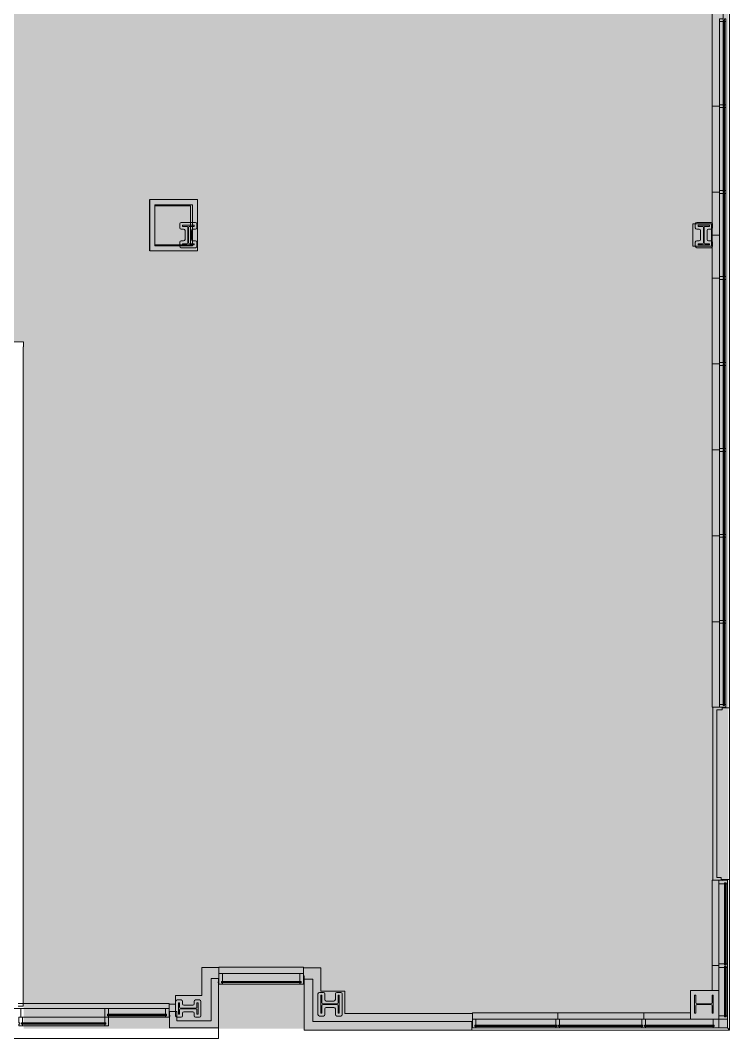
# Model space of a CAD drawing. Header units: inches. Extents: x 1724 to 6154, y -664 to 702.
# Drawn here: x 4029 to 4524, y -664 to 47 of the extents above; entities that cross this region are included whole.
import ezdxf

# ---------------------------------------------------------------- set-up
doc = ezdxf.new("R2010")
doc.units = ezdxf.units.IN
doc.header["$MEASUREMENT"] = 0
doc.layers.get('Defpoints').update_dxf_attribs({"color": 250, "lineweight": 9})
for name, color, linetype, lineweight in [('A-DETL-GENF', 92, 'Continuous', 9), ('A-WALL', 250, 'Continuous', 9), ('B-BASE', 250, 'Continuous', 9), ('I-WALL', 2, 'Continuous', 9), ('NABCA_dwg', 8, 'Continuous', 9), ('NB-ROD-SEAL', 250, 'Continuous', 9), ('NB-WIND-EXT', 250, 'Continuous', 9), ('NB-WIND-MULL', 250, 'Continuous', 9), ('NB-WIND-SILL', 250, 'Continuous', 9)]:
    doc.layers.add(name, color=color, linetype=linetype, lineweight=lineweight)

# ---------------------------------------------------------------- blocks, each defined once
blk = doc.blocks.new('NABCA_dwg_MA-2900-8th-120718_dwg-2391440-New Construction - Test Fit Plan-2421454-Reflected Ceiling Plan')
at = {"layer": 'B-BASE'}
h = blk.add_hatch(color=256, dxfattribs=at)
h.paths.add_polyline_path([(-5979.54, -3354.1), (-5949.71, -3354.1), (-5949.71, -3318.4), (-5983.17, -3318.4), (-5983.17, -3354.1), (-5979.67, -3354.1)], flags=0)
h.paths.add_polyline_path([(-5954.71, -3349.93), (-5979.54, -3349.93), (-5979.54, -3322.6), (-5954.71, -3322.6), (-5954.71, -3349.1)], flags=0)
for points in [[(-5590.85, -3350.85), (-5590.85, -3335.35), (-5603.84, -3335.35), (-5603.84, -3350.85)], [(-5968.9, -3896.6), (-5935.21, -3896.6), (-5935.21, -3866.1), (-5934.84, -3866.1), (-5934.84, -3854.5), (-5946.84, -3854.5), (-5946.84, -3873.92), (-5965.04, -3873.92), (-5965.04, -3879.98), (-5969.59, -3879.98), (-5969.59, -3889.1), (-5969.21, -3889.1), (-5969.21, -3896.6)], [(-5758.21, -3898.1), (-5758.21, -3896.6), (-5757.84, -3896.6), (-5757.84, -3886.48), (-5846.88, -3886.48), (-5846.88, -3870.92), (-5863.59, -3870.92), (-5863.59, -3854.6), (-5875.71, -3854.6), (-5875.71, -3866.1), (-5875.21, -3866.1), (-5875.21, -3898.1), (-5765.22, -3898.1)], [(-5585.71, -3890.6), (-5585.71, -3870.6), (-5605.59, -3870.6), (-5605.59, -3890.6), (-5585.91, -3890.6)]]:
    blk.add_hatch(color=256, dxfattribs=at).paths.add_polyline_path(points, flags=0)
at = {"layer": 'A-WALL', "color": 10, "lineweight": 30}
blk.add_line((-5983.17, -3354.1), (-5983.17, -3318.4), dxfattribs=at)
at = {"layer": 'B-BASE'}
for p, q in [((-5585.34, -3194.1), (-5585.34, -3252.1)), ((-5582.64, -3193.35), (-5582.64, -3252.85)), ((-5582.04, -3193.73), (-5582.64, -3193.73)), ((-5582.04, -3193.35), (-5582.04, -3252.85)), ((-5580.84, -3194.1), (-5580.84, -3252.1)), ((-5585.38, -3253.1), (-5590.34, -3253.1)), ((-5585.34, -3254.1), (-5585.34, -3312.1)), ((-5582.04, -3252.48), (-5582.64, -3252.48)), ((-5582.64, -3253.35), (-5582.64, -3312.85)), ((-5582.04, -3253.73), (-5582.64, -3253.73)), ((-5582.04, -3253.35), (-5582.04, -3312.85)), ((-5580.84, -3254.1), (-5580.84, -3312.1)), ((-5582.04, -3312.48), (-5582.64, -3312.48)), ((-5585.34, -3314.1), (-5585.34, -3372.1)), ((-5582.64, -3313.35), (-5582.64, -3372.85)), ((-5582.04, -3313.73), (-5582.64, -3313.73)), ((-5582.04, -3313.35), (-5582.04, -3372.85)), ((-5580.84, -3314.1), (-5580.84, -3372.1)), ((-5962.21, -3338.02), (-5962.21, -3335.27)), ((-5961.21, -3334.27), (-5953.21, -3334.27)), ((-5959.46, -3339.02), (-5961.21, -3339.02)), ((-5958.46, -3346.18), (-5958.46, -3340.02)), ((-5956.46, -3348.43), (-5956.46, -3337.77)), ((-5955.96, -3337.77), (-5955.96, -3348.43)), ((-5953.21, -3337.02), (-5955.21, -3337.02)), ((-5953.96, -3340.02), (-5953.96, -3346.18)), ((-5953.21, -3334.27), (-5951.22, -3334.27)), ((-5951.21, -3339.02), (-5952.96, -3339.02)), ((-5950.21, -3335.27), (-5950.21, -3338.02)), ((-5602.21, -3338.02), (-5602.21, -3335.27)), ((-5601.21, -3334.27), (-5591.21, -3334.27)), ((-5599.46, -3339.02), (-5601.21, -3339.02)), ((-5598.46, -3346.18), (-5598.46, -3340.02)), ((-5593.96, -3340.02), (-5593.96, -3346.18)), ((-5591.21, -3339.02), (-5592.96, -3339.02)), ((-5590.21, -3335.27), (-5590.21, -3338.02)), ((-5962.21, -3350.6), (-5962.21, -3348.18)), ((-5961.21, -3347.18), (-5959.46, -3347.18)), ((-5952.96, -3347.18), (-5951.21, -3347.18)), ((-5950.21, -3348.18), (-5950.21, -3350.93)), ((-5602.21, -3350.93), (-5602.21, -3348.18)), ((-5601.21, -3347.18), (-5599.46, -3347.18)), ((-5592.96, -3347.18), (-5591.21, -3347.18)), ((-5590.21, -3348.18), (-5590.21, -3350.93)), ((-5962.21, -3350.93), (-5962.21, -3350.6)), ((-5951.21, -3351.93), (-5961.21, -3351.93)), ((-5955.21, -3349.18), (-5953.21, -3349.18)), ((-5591.21, -3351.93), (-5601.21, -3351.93)), ((-5585.34, -3373.1), (-5590.34, -3373.1)), ((-5585.34, -3374.1), (-5585.34, -3432.1)), ((-5582.04, -3372.48), (-5582.64, -3372.48)), ((-5582.64, -3373.35), (-5582.64, -3432.85)), ((-5582.04, -3373.73), (-5582.64, -3373.73)), ((-5582.04, -3373.35), (-5582.04, -3432.85)), ((-5580.84, -3374.1), (-5580.84, -3432.1)), ((-5585.34, -3433.1), (-5590.34, -3433.1)), ((-5582.04, -3432.48), (-5582.64, -3432.48)), ((-5582.64, -3433.35), (-5582.64, -3492.85)), ((-5582.04, -3433.35), (-5582.04, -3492.85)), ((-5585.34, -3434.1), (-5585.34, -3492.1)), ((-5582.04, -3433.73), (-5582.64, -3433.73)), ((-5580.84, -3434.1), (-5580.84, -3492.1)), ((-5585.34, -3493.1), (-5590.34, -3493.1)), ((-5585.34, -3494.1), (-5585.34, -3552.1)), ((-5582.04, -3492.48), (-5582.64, -3492.48)), ((-5582.64, -3493.35), (-5582.64, -3552.85)), ((-5582.04, -3493.73), (-5582.64, -3493.73)), ((-5582.04, -3493.35), (-5582.04, -3552.85)), ((-5580.84, -3494.1), (-5580.84, -3552.1)), ((-5585.34, -3553.1), (-5590.34, -3553.1)), ((-5585.34, -3554.1), (-5585.34, -3612.1)), ((-5582.04, -3552.48), (-5582.64, -3552.48)), ((-5582.64, -3553.35), (-5582.64, -3612.85)), ((-5582.04, -3553.73), (-5582.64, -3553.73)), ((-5582.04, -3553.35), (-5582.04, -3612.85)), ((-5580.84, -3554.1), (-5580.84, -3612.1)), ((-5585.34, -3613.1), (-5590.34, -3613.1)), ((-5585.34, -3670.73), (-5585.34, -3614.1)), ((-5582.04, -3612.48), (-5582.64, -3612.48)), ((-5582.64, -3671.48), (-5582.64, -3613.35)), ((-5582.04, -3613.73), (-5582.64, -3613.73)), ((-5582.04, -3671.48), (-5582.04, -3613.35)), ((-5581.84, -3670.73), (-5581.84, -3613.35)), ((-5580.84, -3670.73), (-5580.84, -3614.1)), ((-5582.04, -3671.1), (-5582.64, -3671.1)), ((-5585.71, -3795.98), (-5585.71, -3851.85)), ((-5581.51, -3795.6), (-5580.91, -3795.6)), ((-5581.51, -3852.23), (-5580.91, -3852.23)), ((-5585.71, -3853.1), (-5590.34, -3853.1)), ((-5581.51, -3853.98), (-5580.91, -3853.98)), ((-5580.71, -3856.6), (-5580.71, -3853.6)), ((-5580.71, -3854.35), (-5580.71, -3888.1)), ((-5933.09, -3864.3), (-5877.46, -3864.3)), ((-5933.09, -3864.9), (-5877.46, -3864.9)), ((-5932.71, -3864.9), (-5932.71, -3864.3)), ((-5932.34, -3864.1), (-5878.21, -3864.1)), ((-5932.34, -3866.1), (-5878.21, -3866.1)), ((-5921.46, -3864.1), (-5877.46, -3864.1)), ((-5877.84, -3864.3), (-5877.84, -3864.9)), ((-5865.65, -3873.85), (-5865.65, -3872.85)), ((-5865.65, -3884.12), (-5865.65, -3873.66)), ((-5864.65, -3871.85), (-5861.9, -3871.85)), ((-5860.9, -3872.85), (-5860.9, -3873.85)), ((-5860.9, -3873.66), (-5860.9, -3876.85)), ((-5853.52, -3873.85), (-5853.52, -3872.85)), ((-5853.52, -3876.85), (-5853.52, -3873.66)), ((-5852.52, -3871.85), (-5849.77, -3871.85)), ((-5848.77, -3872.85), (-5848.77, -3873.85)), ((-5848.77, -3873.66), (-5848.77, -3885.69)), ((-5964.04, -3877.1), (-5961.29, -3877.1)), ((-5960.29, -3878.1), (-5960.29, -3879.85)), ((-5959.29, -3880.85), (-5953.13, -3880.85)), ((-5952.13, -3879.85), (-5952.13, -3878.1)), ((-5951.13, -3877.1), (-5948.38, -3877.1)), ((-5947.38, -3878.1), (-5947.38, -3888.1)), ((-6012.71, -3887.3), (-5971.34, -3887.3)), ((-6012.71, -3887.9), (-5971.34, -3887.9)), ((-6011.96, -3887.1), (-5971.34, -3887.1)), ((-6011.96, -3888.1), (-5971.34, -3888.1)), ((-5961.54, -3882.85), (-5950.88, -3882.85)), ((-5950.88, -3883.35), (-5961.54, -3883.35)), ((-5960.29, -3886.35), (-5960.29, -3888.1)), ((-5953.13, -3885.35), (-5959.29, -3885.35)), ((-5952.13, -3888.1), (-5952.13, -3886.35)), ((-5865.65, -3887.35), (-5865.65, -3883.93)), ((-5861.9, -3888.35), (-5864.65, -3888.35)), ((-5860.9, -3883.35), (-5860.9, -3884.12)), ((-5860.9, -3883.93), (-5860.9, -3887.35)), ((-5853.52, -3885.69), (-5853.52, -3883.35)), ((-5853.52, -3887.35), (-5853.52, -3885.51)), ((-5849.77, -3888.35), (-5852.52, -3888.35)), ((-5848.77, -3885.51), (-5848.77, -3887.35)), ((-5698.21, -3890.6), (-5698.21, -3885.98)), ((-5638.21, -3890.6), (-5638.21, -3885.98)), ((-6072.71, -3893.1), (-6014.46, -3893.1)), ((-6072.71, -3893.3), (-6013.71, -3893.3)), ((-6072.71, -3893.9), (-6013.71, -3893.9)), ((-6072.71, -3894.1), (-6014.46, -3894.1)), ((-5961.29, -3889.1), (-5964.04, -3889.1)), ((-5948.38, -3889.1), (-5951.13, -3889.1)), ((-5698.71, -3894.8), (-5756.09, -3894.8)), ((-5698.71, -3895.4), (-5756.09, -3895.4)), ((-5755.71, -3894.8), (-5755.71, -3895.4)), ((-5699.46, -3894.6), (-5755.34, -3894.6)), ((-5699.09, -3894.8), (-5699.09, -3895.4)), ((-5697.71, -3894.8), (-5638.71, -3894.8)), ((-5697.71, -3895.4), (-5638.71, -3895.4)), ((-5697.34, -3894.8), (-5697.34, -3895.4)), ((-5696.96, -3894.6), (-5639.46, -3894.6)), ((-5639.09, -3894.8), (-5639.09, -3895.4)), ((-5588.96, -3894.8), (-5637.71, -3894.8)), ((-5588.96, -3895.4), (-5637.71, -3895.4)), ((-5637.34, -3894.8), (-5637.34, -3895.4)), ((-5589.71, -3894.6), (-5636.96, -3894.6)), ((-5699.46, -3895.6), (-5755.34, -3895.6)), ((-5696.96, -3895.6), (-5639.46, -3895.6)), ((-5696.96, -3896.6), (-5639.46, -3896.6)), ((-5578.21, -3898.1), (-5579.71, -3896.6))]:
    blk.add_line(p, q, dxfattribs=at)
at = {"layer": 'B-BASE', "flags": 128}
for points in [[(-5935.21, -3896.6), (-5935.21, -3904.1), (-8374.21, -3904.1), (-8374.21, -2881.08), (-8378.21, -2881.08), (-8378.21, -2538.1), (-5818.21, -2538.1), (-5818.21, -2548.1)], [(-5589.84, -2892.6), (-5590.3, -2892.6), (-5589.84, -2892.6), (-5589.84, -2945.35), (-5603.84, -2945.35), (-5603.84, -2951.35), (-5603.84, -2945.35), (-5589.84, -2945.35), (-5589.84, -2892.6), (-5589.84, -2947.92), (-5589.84, -3013.6), (-5585.34, -3013.6), (-5589.84, -3013.6), (-5589.84, -2960.85), (-5603.84, -2960.85), (-5603.84, -2954.85), (-5603.84, -2960.85), (-5589.84, -2960.85), (-5589.84, -3013.6), (-5582.84, -3013.6), (-5580.84, -3013.6), (-5580.84, -3013.1), (-5578.21, -3013.1), (-5578.21, -3673.1)], [(-5585.34, -3313.1), (-5590.34, -3313.1), (-5590.34, -3013.61)], [(-5582.84, -3134.1), (-5582.84, -3192.85), (-5582.84, -3192.1), (-5585.34, -3192.1), (-5585.34, -3194.1), (-5582.84, -3194.1), (-5582.84, -3193.35), (-5581.84, -3193.35), (-5581.84, -3194.1), (-5580.84, -3194.1), (-5580.84, -3192.1), (-5581.84, -3192.1), (-5581.84, -3192.85)], [(-5582.84, -3254.1), (-5582.84, -3253.35), (-5581.84, -3253.35), (-5581.84, -3254.1), (-5580.84, -3254.1), (-5580.84, -3252.1), (-5581.84, -3252.1), (-5581.84, -3252.85), (-5581.84, -3194.1), (-5581.84, -3252.85), (-5582.84, -3252.85), (-5582.84, -3252.1), (-5585.34, -3252.1), (-5585.34, -3254.1), (-5582.84, -3254.1), (-5582.84, -3253.35), (-5581.84, -3253.35), (-5581.84, -3254.1), (-5580.84, -3254.1), (-5580.84, -3252.1), (-5581.84, -3252.1), (-5581.84, -3252.85), (-5582.84, -3252.85)], [(-5582.84, -3194.1), (-5582.84, -3252.85), (-5582.84, -3252.1), (-5584.46, -3252.1)], [(-5584.46, -3254.1), (-5582.84, -3254.1), (-5582.84, -3312.85), (-5582.84, -3312.1), (-5585.34, -3312.1), (-5585.34, -3314.1), (-5582.84, -3314.1), (-5582.84, -3313.35), (-5581.84, -3313.35), (-5581.84, -3314.1), (-5580.84, -3314.1), (-5580.84, -3312.1), (-5581.84, -3312.1), (-5581.84, -3312.85)], [(-5581.84, -3254.1), (-5581.84, -3312.85), (-5582.84, -3312.85)], [(-5590.34, -3273.35), (-5590.34, -3672.73), (-5589.84, -3672.73)], [(-5582.84, -3314.1), (-5582.84, -3372.85), (-5582.84, -3372.1), (-5585.34, -3372.1), (-5585.34, -3374.1), (-5582.84, -3374.1), (-5582.84, -3373.35), (-5581.84, -3373.35), (-5581.84, -3374.1), (-5580.84, -3374.1), (-5580.84, -3372.1), (-5581.84, -3372.1), (-5581.84, -3372.85)], [(-5581.84, -3314.1), (-5581.84, -3372.85), (-5582.84, -3372.85)], [(-5954.71, -3334.27), (-5954.71, -3322.6), (-5979.54, -3322.6), (-5979.54, -3349.93), (-5962.21, -3349.93)], [(-5957.21, -3337.02), (-5960.21, -3337.02), (-5960.21, -3336.27), (-5953.21, -3336.27)], [(-5953.21, -3336.27), (-5952.21, -3336.27), (-5952.21, -3337.02), (-5953.21, -3337.02)], [(-5953.21, -3349.93), (-5960.21, -3349.93), (-5960.21, -3349.18), (-5957.21, -3349.18)], [(-5953.21, -3349.18), (-5952.21, -3349.18), (-5952.21, -3349.93), (-5953.21, -3349.93)], [(-5582.84, -3374.1), (-5582.84, -3432.85), (-5582.84, -3432.1), (-5585.34, -3432.1), (-5585.34, -3434.1), (-5582.84, -3434.1), (-5582.84, -3433.35), (-5581.84, -3433.35), (-5581.84, -3434.1), (-5580.84, -3434.1), (-5580.84, -3432.1), (-5581.84, -3432.1), (-5581.84, -3432.85)], [(-5581.84, -3374.1), (-5581.84, -3432.85), (-5582.84, -3432.85)], [(-5582.84, -3434.1), (-5582.84, -3492.85), (-5582.84, -3492.1), (-5585.34, -3492.1), (-5585.34, -3494.1), (-5582.84, -3494.1), (-5582.84, -3493.35), (-5581.84, -3493.35), (-5581.84, -3494.1), (-5580.84, -3494.1), (-5580.84, -3492.1), (-5581.84, -3492.1), (-5581.84, -3492.85)], [(-5581.84, -3434.1), (-5581.84, -3492.85), (-5582.84, -3492.85)], [(-5582.84, -3494.1), (-5582.84, -3552.85), (-5582.84, -3552.1), (-5585.34, -3552.1), (-5585.34, -3554.1), (-5582.84, -3554.1), (-5582.84, -3553.35), (-5581.84, -3553.35), (-5581.84, -3554.1), (-5580.84, -3554.1), (-5580.84, -3552.1), (-5581.84, -3552.1), (-5581.84, -3552.85)], [(-5581.84, -3494.1), (-5581.84, -3552.85), (-5582.84, -3552.85)], [(-5582.84, -3554.1), (-5582.84, -3612.85), (-5582.84, -3612.1), (-5585.34, -3612.1), (-5585.34, -3614.1), (-5582.84, -3614.1), (-5582.84, -3613.35)], [(-5581.84, -3554.1), (-5581.84, -3612.85), (-5582.84, -3612.85)], [(-5582.84, -3670.73), (-5585.34, -3670.73), (-5585.34, -3672.73), (-5582.84, -3672.73), (-5580.84, -3672.73), (-5580.84, -3670.73), (-5581.84, -3670.73), (-5581.84, -3671.48), (-5582.84, -3671.48), (-5582.84, -3670.73), (-5582.84, -3613.35), (-5581.84, -3613.35), (-5581.84, -3614.1), (-5580.84, -3614.1), (-5580.84, -3612.1), (-5581.84, -3612.1), (-5581.84, -3612.85)], [(-5578.21, -3793.1), (-5584.21, -3793.1), (-5584.21, -3791.6), (-5587.21, -3791.6), (-5587.21, -3674.6), (-5583.34, -3674.6), (-5583.34, -3673.1), (-5578.21, -3673.1), (-5578.21, -3787.92), (-5578.21, -3793.1), (-5578.21, -3898.1), (-5758.21, -3898.1), (-5875.21, -3898.1), (-5875.21, -3866.1), (-5875.71, -3866.1), (-5875.71, -3863.92), (-5875.71, -3866.1), (-5878.21, -3866.1), (-5878.21, -3865.1), (-5877.46, -3865.1), (-5877.46, -3864.1), (-5878.21, -3864.1), (-5878.21, -3863.92), (-5878.21, -3858.6), (-5932.34, -3858.6)], [(-5584.21, -3793.48), (-5589.84, -3793.48), (-5589.84, -3787.92), (-5589.84, -3672.73), (-5585.34, -3672.73)], [(-5589.84, -3793.48), (-5590.34, -3793.48), (-5590.34, -3870.6)], [(-5581.71, -3795.23), (-5581.71, -3795.98), (-5585.71, -3795.98), (-5585.71, -3793.48), (-5581.59, -3793.48), (-5579.71, -3793.48), (-5579.71, -3795.98)], [(-5579.71, -3851.85), (-5579.71, -3795.98), (-5580.71, -3795.98), (-5580.71, -3795.23), (-5581.59, -3795.23), (-5581.71, -3795.23), (-5581.71, -3852.6), (-5581.71, -3824.35)], [(-5581.51, -3823.6), (-5581.51, -3852.6), (-5581.51, -3795.23)], [(-5580.91, -3823.6), (-5580.91, -3852.6), (-5580.91, -3795.23)], [(-5580.71, -3824.35), (-5580.71, -3852.6), (-5580.71, -3795.23)], [(-5585.71, -3824.35), (-5585.71, -3870.6), (-5605.59, -3870.6), (-5605.59, -3890.6), (-5585.71, -3890.6), (-5585.71, -3870.6)], [(-5579.71, -3824.35), (-5579.71, -3888.1), (-5580.71, -3888.1), (-5580.71, -3888.85), (-5581.59, -3888.85), (-5581.71, -3888.85), (-5581.71, -3854.35), (-5581.71, -3853.6)], [(-5581.71, -3854.35), (-5585.71, -3854.35), (-5585.71, -3851.85), (-5581.71, -3851.85), (-5581.71, -3852.6), (-5581.59, -3852.6), (-5580.71, -3852.6), (-5580.71, -3851.85), (-5579.71, -3851.85), (-5579.71, -3854.35), (-5580.71, -3854.35), (-5580.71, -3853.6), (-5581.59, -3853.6), (-5581.71, -3853.6), (-5581.71, -3856.6)], [(-5934.84, -3854.5), (-5934.84, -3863.92), (-5934.84, -3866.1), (-5935.21, -3866.1), (-5935.21, -3896.6), (-5969.21, -3896.6), (-5969.21, -3889.1), (-5969.59, -3889.1), (-5969.59, -3886.98), (-5969.59, -3879.98), (-5965.04, -3879.98), (-5965.04, -3873.92), (-5946.84, -3873.92), (-5946.84, -3854.5), (-5934.84, -3854.5), (-5946.84, -3854.5), (-5946.84, -3866.1), (-5946.84, -3873.92), (-5965.04, -3873.92), (-5965.04, -3879.98), (-5969.59, -3879.98), (-5969.59, -3884.6)], [(-5875.71, -3854.6), (-5875.71, -3854.1), (-5934.84, -3854.1), (-5934.84, -3854.6), (-5934.84, -3858.6)], [(-5758.21, -3898.1), (-5758.21, -3896.6), (-5757.84, -3896.6), (-5757.84, -3894.48), (-5757.84, -3886.48), (-5846.88, -3886.48), (-5846.88, -3870.92), (-5863.59, -3870.92), (-5863.59, -3854.6), (-5875.71, -3854.6), (-5875.71, -3863.92), (-5875.71, -3858.6), (-5878.21, -3858.6)], [(-5875.21, -3862.6), (-5875.71, -3862.6), (-5875.71, -3854.6), (-5863.59, -3854.6), (-5863.59, -3870.92), (-5846.88, -3870.92), (-5846.88, -3886.48), (-5757.84, -3886.48), (-5757.84, -3890.6)], [(-5581.51, -3857.35), (-5581.51, -3853.6), (-5581.51, -3888.85)], [(-5580.91, -3857.35), (-5580.91, -3853.6), (-5580.91, -3888.85)], [(-5875.21, -3863.5), (-5875.68, -3860.23), (-5875.68, -3863.5)], [(-5875.68, -3860.23), (-5875.21, -3860.23), (-5875.21, -3863.5), (-5875.68, -3863.5), (-5875.21, -3860.23)], [(-5862.9, -3881.1), (-5862.9, -3886.35), (-5863.65, -3886.35), (-5863.65, -3873.85), (-5862.9, -3873.85), (-5862.9, -3879.1)], [(-5851.52, -3879.1), (-5851.52, -3873.85), (-5850.77, -3873.85), (-5850.77, -3886.35), (-5851.52, -3886.35), (-5851.52, -3881.1)], [(-5639.46, -3890.6), (-5636.96, -3890.6), (-5585.71, -3890.6), (-5605.59, -3890.6), (-5605.59, -3870.6), (-5585.71, -3870.6), (-5585.71, -3890.6), (-5585.71, -3894.48), (-5585.71, -3896.6)], [(-5601.9, -3881.1), (-5601.9, -3886.35), (-5602.65, -3886.35), (-5602.65, -3873.85), (-5601.9, -3873.85), (-5601.9, -3879.1)], [(-5590.52, -3879.1), (-5590.52, -3873.85), (-5589.77, -3873.85), (-5589.77, -3886.35), (-5590.52, -3886.35), (-5590.52, -3881.1)], [(-5965.04, -3888.1), (-5965.04, -3879.98), (-5965.04, -3878.1)], [(-5962.29, -3884.1), (-5962.29, -3887.1), (-5963.04, -3887.1), (-5963.04, -3879.1), (-5962.29, -3879.1), (-5962.29, -3882.1)], [(-5950.13, -3882.1), (-5950.13, -3879.1), (-5949.38, -3879.1), (-5949.38, -3887.1), (-5950.13, -3887.1), (-5950.13, -3884.1)], [(-5862.15, -3879.85), (-5857.21, -3879.85), (-5852.27, -3879.85)], [(-5852.27, -3880.35), (-5857.21, -3880.35), (-5862.15, -3880.35)], [(-5859.9, -3877.85), (-5857.21, -3877.85), (-5854.52, -3877.85)], [(-5601.15, -3879.85), (-5596.21, -3879.85), (-5591.27, -3879.85)], [(-5591.27, -3880.35), (-5596.21, -3880.35), (-5601.15, -3880.35)], [(-5854.52, -3882.35), (-5857.21, -3882.35), (-5859.9, -3882.35)], [(-5757.84, -3886.48), (-5757.84, -3885.98), (-5605.59, -3885.98)], [(-5581.71, -3888.85), (-5581.71, -3888.1), (-5585.71, -3888.1), (-5585.71, -3890.6), (-5581.59, -3890.6), (-5579.71, -3890.6), (-5579.71, -3888.1)], [(-5755.34, -3890.6), (-5757.84, -3890.6), (-5757.84, -3894.48), (-5757.84, -3896.6), (-5755.34, -3896.6)], [(-5696.96, -3890.6), (-5696.96, -3894.48), (-5696.96, -3894.6), (-5697.71, -3894.6), (-5697.71, -3895.6), (-5696.96, -3895.6), (-5696.96, -3896.6), (-5699.46, -3896.6), (-5699.46, -3895.6), (-5698.71, -3895.6), (-5698.71, -3894.6), (-5699.46, -3894.6), (-5699.46, -3894.48), (-5699.46, -3890.6), (-5755.34, -3890.6), (-5755.34, -3894.48), (-5755.34, -3894.6), (-5756.09, -3894.6), (-5756.09, -3895.6), (-5755.34, -3895.6), (-5755.34, -3896.6), (-5699.46, -3896.6)], [(-5636.96, -3890.6), (-5636.96, -3894.48), (-5636.96, -3894.6), (-5637.71, -3894.6), (-5637.71, -3895.6), (-5636.96, -3895.6), (-5636.96, -3896.6), (-5639.46, -3896.6), (-5639.46, -3895.6), (-5638.71, -3895.6), (-5638.71, -3894.6), (-5639.46, -3894.6), (-5639.46, -3894.48), (-5639.46, -3890.6), (-5696.96, -3890.6), (-5699.46, -3890.6)], [(-5585.71, -3890.6), (-5581.59, -3890.6), (-5579.71, -3890.6), (-5579.71, -3896.6), (-5585.71, -3896.6), (-5636.96, -3896.6)], [(-5636.96, -3895.6), (-5589.71, -3895.6), (-5588.96, -3895.6), (-5588.96, -3894.6), (-5589.71, -3894.6), (-5589.71, -3894.48), (-5589.71, -3890.6), (-5585.71, -3890.6), (-5585.71, -3894.48), (-5585.71, -3896.6), (-5589.71, -3896.6), (-5589.71, -3895.6)]]:
    blk.add_lwpolyline(points, dxfattribs=at)
for points in [[(-5949.71, -3354.1), (-5949.71, -3318.4)], [(-5979.54, -3322.6), (-5954.71, -3322.6), (-5954.71, -3349.93), (-5979.54, -3349.93)], [(-5590.85, -3350.85), (-5590.85, -3335.35), (-5603.84, -3335.35), (-5603.84, -3350.85)], [(-5595.21, -3337.02), (-5592.21, -3337.02), (-5592.21, -3336.27), (-5600.21, -3336.27), (-5600.21, -3337.02), (-5597.21, -3337.02), (-5600.21, -3337.02), (-5600.21, -3336.27), (-5592.21, -3336.27), (-5592.21, -3337.02)], [(-5596.46, -3337.77), (-5596.46, -3348.43)], [(-5595.96, -3348.43), (-5595.96, -3337.77)], [(-5589.84, -3343.1), (-5585.71, -3343.1)], [(-5597.21, -3349.18), (-5600.21, -3349.18), (-5600.21, -3349.93), (-5592.21, -3349.93), (-5600.21, -3349.93), (-5600.21, -3349.18)], [(-5592.21, -3349.93), (-5592.21, -3349.18), (-5595.21, -3349.18), (-5592.21, -3349.18)], [(-5932.34, -3863.92), (-5932.34, -3858.6), (-5934.84, -3858.6), (-5934.84, -3863.92), (-5934.84, -3866.1), (-5932.34, -3866.1), (-5932.34, -3865.1), (-5933.09, -3865.1), (-5933.09, -3864.1), (-5932.34, -3864.1)], [(-5940.21, -3866.1), (-5940.21, -3863.92), (-5940.21, -3862.1), (-5935.21, -3862.1), (-5935.21, -3863.92), (-5935.21, -3866.1), (-5935.21, -3896.6), (-5969.21, -3896.6), (-5969.21, -3885.1), (-5964.21, -3885.1), (-5964.21, -3891.6), (-5940.21, -3891.6)], [(-5875.21, -3863.92), (-5875.21, -3862.6), (-5869.21, -3862.6), (-5869.21, -3863.92), (-5869.21, -3866.1), (-5869.21, -3892.1), (-5764.21, -3892.1), (-5758.21, -3892.1), (-5758.21, -3898.1), (-5875.21, -3898.1), (-5875.21, -3866.1)], [(-5580.91, -3888.48), (-5581.51, -3888.48)]]:
    blk.add_lwpolyline(points, close=True, dxfattribs=at)
at = {"layer": 'B-BASE'}
for centre, radius, start, end in [((-5961.21, -3335.27), 1, 90, 180), ((-5961.21, -3338.02), 1, 180, 270), ((-5959.46, -3340.02), 1, 0, 90), ((-5957.21, -3337.77), 0.75, 0, 90), ((-5955.21, -3337.77), 0.75, 90, 180), ((-5952.96, -3340.02), 1, 106.069, 180), ((-5952.96, -3340.02), 1, 90, 106.069), ((-5951.21, -3335.27), 1, 0, 90), ((-5951.21, -3338.02), 1, 270, 0), ((-5601.21, -3335.27), 1, 90, 180), ((-5601.21, -3338.02), 1, 180, 270), ((-5599.46, -3340.02), 1, 0, 90), ((-5597.21, -3337.77), 0.75, 0, 90), ((-5597.21, -3337.77), 0.75, 0, 90), ((-5595.21, -3337.77), 0.75, 90, 180), ((-5595.21, -3337.77), 0.75, 90, 180), ((-5592.96, -3340.02), 1, 90, 180), ((-5591.21, -3335.27), 1, 0, 90), ((-5591.21, -3338.02), 1, 270, 0), ((-5961.21, -3348.18), 1, 90, 180), ((-5959.46, -3346.18), 1, 270, 0), ((-5952.96, -3346.18), 1, 180, 253.931), ((-5952.96, -3346.18), 1, 253.931, 270), ((-5951.21, -3348.18), 1, 0, 90), ((-5601.21, -3348.18), 1, 90, 180), ((-5599.46, -3346.18), 1, 270, 0), ((-5592.96, -3346.18), 1, 180, 270), ((-5591.21, -3348.18), 1, 0, 90), ((-5961.21, -3350.93), 1, 180, 270), ((-5957.21, -3348.43), 0.75, 270, 0), ((-5955.21, -3348.43), 0.75, 180, 270), ((-5951.21, -3350.93), 1, 270, 0), ((-5601.21, -3350.93), 1, 180, 270), ((-5597.21, -3348.43), 0.75, 270, 0), ((-5597.21, -3348.43), 0.75, 270, 0), ((-5595.21, -3348.43), 0.75, 180, 270), ((-5595.21, -3348.43), 0.75, 180, 270), ((-5591.21, -3350.93), 1, 270, 0), ((-5581.93, -3672.93), 0.255, 127.96973, 223.20325), ((-5581.7, -3672.93), 0.255, 127.96973, 223.20325), ((-5581.51, -3672.93), 0.255, 127.96973, 223.20325), ((-5581.34, -3672.93), 0.255, 127.96973, 223.20325), ((-5581.21, -3672.93), 0.255, 127.96973, 223.20325), ((-5582.68, -3793.28), 0.255, 136.79675, 232.03027), ((-5582.45, -3793.28), 0.255, 136.79675, 232.03027), ((-5582.26, -3793.28), 0.255, 136.79675, 232.03027), ((-5582.09, -3793.28), 0.255, 136.79675, 232.03027), ((-5581.96, -3793.28), 0.255, 136.79675, 232.03027), ((-5935.04, -3865.53), 0.255, 37.96973, 133.20325), ((-5935.04, -3865.76), 0.255, 37.96973, 133.20325), ((-5935.04, -3865.95), 0.255, 37.96973, 133.20325), ((-5935.04, -3866.12), 0.255, 37.96973, 133.20325), ((-5935.04, -3866.26), 0.255, 37.96973, 133.20325), ((-5875.44, -3865.69), 0.419, 56.64777, 129.97822), ((-5875.44, -3865.91), 0.419, 56.64777, 129.97822), ((-5875.44, -3866.1), 0.419, 56.64777, 129.97822), ((-5875.44, -3866.27), 0.419, 56.64777, 129.97822), ((-5875.44, -3866.41), 0.419, 56.64777, 129.97822), ((-5864.65, -3872.85), 1, 90, 180), ((-5861.9, -3872.85), 1, 0, 90), ((-5852.52, -3872.85), 1, 90, 180), ((-5849.77, -3872.85), 1, 0, 90), ((-5964.04, -3878.1), 1, 90, 180), ((-5961.29, -3878.1), 1, 0, 90), ((-5959.29, -3879.85), 1, 180, 270), ((-5953.13, -3879.85), 1, 270, 0), ((-5951.13, -3878.1), 1, 90, 180), ((-5948.38, -3878.1), 1, 0, 90), ((-5862.15, -3879.1), 0.75, 180, 270), ((-5862.15, -3881.1), 0.75, 90, 180), ((-5859.9, -3876.85), 1, 180, 270), ((-5854.52, -3876.85), 1, 270, 0), ((-5852.27, -3879.1), 0.75, 270, 0), ((-5852.27, -3881.1), 0.75, 0, 90), ((-5601.15, -3879.1), 0.75, 180, 270), ((-5601.15, -3881.1), 0.75, 90, 180), ((-5591.27, -3879.1), 0.75, 270, 0), ((-5591.27, -3881.1), 0.75, 0, 90), ((-5964.04, -3888.1), 1, 180, 270), ((-5961.54, -3882.1), 0.75, 180, 270), ((-5961.54, -3884.1), 0.75, 90, 180), ((-5961.29, -3888.1), 1, 270, 0), ((-5959.29, -3886.35), 1, 90, 180), ((-5953.13, -3886.35), 1, 0, 90), ((-5951.13, -3888.1), 1, 180, 270), ((-5950.88, -3882.1), 0.75, 270, 0), ((-5950.88, -3884.1), 0.75, 0, 90), ((-5948.38, -3888.1), 1, 270, 0), ((-5864.65, -3887.35), 1, 180, 270), ((-5861.9, -3887.35), 1, 270, 0), ((-5859.9, -3883.35), 1, 90, 180), ((-5854.52, -3883.35), 1, 0, 90), ((-5852.52, -3887.35), 1, 180, 270), ((-5849.77, -3887.35), 1, 270, 0), ((-5758.04, -3893.51), 0.255, 37.96973, 133.20325), ((-5758.04, -3893.73), 0.255, 37.96973, 133.20325), ((-5758.04, -3893.93), 0.255, 37.96973, 133.20325), ((-5758.04, -3894.1), 0.255, 37.96973, 133.20325), ((-5758.04, -3894.23), 0.255, 37.96973, 133.20325)]:
    blk.add_arc(centre, radius, start, end, dxfattribs=at)
for centre, major_axis in [((-5582.48, -3672.98), (0.333, 0)), ((-5935.09, -3864.86), (0, 0.333)), ((-5875.46, -3864.73), (0, 0.333)), ((-5758.09, -3892.96), (0, 0.333))]:
    blk.add_ellipse(centre, major_axis=major_axis, ratio=0.724983, dxfattribs=at)
for start_param, end_param in [(0, 3.715631), (3.769911, 5.573635), (5.573635, 6.283185)]:
    blk.add_ellipse((-5583.35, -3793.35), major_axis=(0.333, 0), ratio=0.724983, start_param=start_param, end_param=end_param, dxfattribs=at)
at = {"layer": 'Defpoints', "flags": 128}
blk.add_lwpolyline([(-5983.17, -3318.4), (-5949.71, -3318.4), (-5949.71, -3354.1), (-5983.17, -3354.1)], close=True, dxfattribs=at)
at = {"layer": 'NB-ROD-SEAL'}
for centre in [(-5969.32, -3888.7), (-5969.32, -3888.93), (-5969.32, -3889.12), (-5969.32, -3889.29), (-5969.32, -3889.42)]:
    blk.add_arc(centre, 0.419, 56.64777, 129.97822, dxfattribs=at)
blk.add_ellipse((-5969.33, -3887.99), major_axis=(0, 0.333), ratio=0.724983, dxfattribs=at)
at = {"layer": 'NB-WIND-EXT'}
for p, q in [((-6012.34, -3887.3), (-6012.34, -3887.9)), ((-5971.71, -3887.9), (-5971.71, -3887.3)), ((-6072.34, -3893.3), (-6072.34, -3893.9)), ((-6014.09, -3893.3), (-6014.09, -3893.9))]:
    blk.add_line(p, q, dxfattribs=at)
at = {"layer": 'NB-WIND-MULL', "flags": 128}
for points in [[(-6011.96, -3889.1), (-6011.96, -3888.1), (-6012.71, -3888.1), (-6012.71, -3887.1), (-6011.96, -3887.1), (-6011.96, -3886.98), (-6011.96, -3883.1), (-6014.46, -3883.1), (-6014.46, -3886.98), (-6014.46, -3889.1)], [(-5972.09, -3889.1), (-5972.09, -3888.1), (-5971.34, -3888.1), (-5971.34, -3887.1), (-5972.09, -3887.1), (-5972.09, -3886.98), (-5972.09, -3883.1), (-5969.59, -3883.1), (-5969.59, -3886.98), (-5969.59, -3889.1)], [(-6073.71, -3893.1), (-6073.71, -3894.1), (-6074.46, -3894.1), (-6074.46, -3895.1), (-6071.96, -3895.1), (-6071.96, -3894.1), (-6072.71, -3894.1), (-6072.71, -3893.1), (-6071.96, -3893.1), (-6071.96, -3889.1), (-6074.46, -3889.1), (-6074.46, -3893.1)], [(-6014.46, -3895.1), (-6014.46, -3894.1), (-6013.71, -3894.1), (-6013.71, -3893.1), (-6014.46, -3893.1), (-6014.46, -3889.1), (-6011.96, -3889.1), (-6011.96, -3895.1)]]:
    blk.add_lwpolyline(points, close=True, dxfattribs=at)
at = {"layer": 'NB-WIND-SILL'}
for p, q in [((-6071.46, -3879.48), (-6074.96, -3879.48)), ((-6234.34, -3883.1), (-5972.09, -3883.1)), ((-6071.97, -3889.1), (-6014.46, -3889.1)), ((-6071.97, -3895.1), (-6014.46, -3895.1)), ((-6011.96, -3889.1), (-5972.09, -3889.1))]:
    blk.add_line(p, q, dxfattribs=at)
at = {"layer": 'NB-WIND-SILL', "flags": 128}
for points in [[(-5969.59, -3879.98), (-5969.59, -3879.48), (-6071.46, -3879.48)], [(-6073.21, -3889.1), (-6073.21, -3886.98), (-6073.21, -3883.1)]]:
    blk.add_lwpolyline(points, dxfattribs=at)
blk = doc.blocks.new('NABCA_dwg-2391440-Reflected Ceiling Plan')
blk.add_blockref('NABCA_dwg_MA-2900-8th-120718_dwg-2391440-New Construction - Test Fit Plan-2421454-Reflected Ceiling Plan', (10102.48, 3240.5))

msp = doc.modelspace()

# ---------------------------------------------------------------- hatches: boundary and pattern name
at = {"layer": 'A-DETL-GENF'}
h = msp.add_hatch(color=9, dxfattribs=at)
h.paths.add_polyline_path([(4155.65, -656.64), (4227.27, -656.64), (4227.27, -625.6), (4226.77, -625.6), (4226.77, -614.1), (4238.9, -614.1), (4238.9, -630.43), (4255.6, -630.43), (4255.6, -645.98), (4344.65, -645.98), (4344.65, -656.1), (4344.27, -656.1), (4344.27, -656.64), (4523.27, -656.64), (4523.27, 227.4), (4521.65, 227.4), (4521.65, 226.9), (4512.65, 226.9), (4512.65, 279.65), (4498.65, 279.65), (4498.65, 285.65), (4502.27, 285.65), (4502.27, 289.15), (4498.65, 289.15), (4498.65, 295.15), (4512.65, 295.15), (4512.65, 347.9), (4522.77, 347.9), (4522.77, 347.4), (4523.27, 347.4), (4523.27, 693.36), (2951.02, 693.36), (2951.02, 690.9), (2965.27, 690.9), (2965.28, 683.4), (2965.57, 682.82), (2965.57, 674.27), (2961.1, 674.27), (2961.1, 670.9), (2951.02, 670.9), (2951.02, 216.9), (3031.16, 216.9), (3031.16, 215.4), (3960.02, 215.4), (3960.02, 129.86), (3958.27, 129.86), (3958.27, 128.36), (3960.02, 128.36), (3960.02, 43.36), (3958.82, 43.36), (3958.82, 35.36), (3960.02, 35.36), (3960.02, -118.6), (3767.91, -118.64), (3767.91, -176.64), (4031.27, -176.64), (4031.27, -656.64), (4137.44, -656.64)], flags=0)
h.paths.add_polyline_path([(4167.27, -656.1), (4133.27, -656.1), (4133.27, -648.6), (4132.9, -648.6), (4132.9, -639.48), (4137.44, -639.48), (4137.44, -633.43), (4155.65, -633.43), (4155.65, -614.01), (4167.65, -614.01), (4167.65, -625.6), (4167.27, -625.6), (4167.27, -648.6)], flags=0)
h.paths.add_polyline_path([(4516.57, -650.1), (4496.9, -650.1), (4496.9, -630.1), (4516.77, -630.1), (4516.77, -650.1)], flags=0)
h.paths.add_polyline_path([(2286.86, -118.6), (2286.99, -118.6), (2286.99, -118.54), (2286.86, -118.54), (2286.86, -114.04), (2286.99, -114.04), (2286.99, -113.98), (2340.61, -113.98), (2340.61, 53.4), (2244.61, 53.4), (2244.61, -113.98), (2250.99, -113.98), (2250.99, -118.6)], flags=0)
h.paths.add_polyline_path([(2404.27, -118.6), (2404.24, -114.04), (2462.31, -114.04), (2462.27, 124.4), (2362.27, 124.4), (2362.27, -114.04), (2368.24, -114.04), (2368.27, -118.6), (2404.24, -118.6)], flags=0)
h.paths.add_polyline_path([(2525.57, -118.6), (2551.01, -118.6), (2551.01, -115.95), (2545.01, -115.95), (2545.01, -111.33), (2551.01, -111.33), (2551.01, -102.2), (2544.99, -102.2), (2544.99, -97.58), (2563.01, -97.58), (2563.01, -87.48), (2705.66, -87.48), (2705.66, 97.9), (2662.66, 97.9), (2662.66, 109.27), (2503.01, 109.27), (2503.01, -97.58), (2508.99, -97.58), (2508.99, -102.2), (2503.01, -102.2), (2503.01, -111.33), (2509.05, -111.33), (2509.05, -111.39), (2509.11, -111.39), (2509.11, -115.89), (2508.96, -115.89), (2508.96, -115.95), (2499.76, -115.95), (2499.76, -118.6), (2508.96, -118.6)], flags=0)
h.paths.add_polyline_path([(2907.29, -118.6), (2907.29, -100.6), (2859.29, -100.6), (2859.29, -118.6), (2894.64, -118.6)], flags=0)
h.paths.add_polyline_path([(2767.91, -118.6), (2767.91, -113.98), (2786.66, -113.98), (2786.66, -87.91), (2791.91, -87.91), (2791.91, -109.98), (2854.66, -109.98), (2854.66, -81.98), (2894.64, -81.98), (2894.64, 50.75), (2868.64, 50.75), (2868.64, 56), (2894.64, 56), (2894.64, 148.77), (2725.91, 148.77), (2725.91, -27.98), (2791.91, -27.98), (2791.91, -51.89), (2786.66, -51.89), (2786.66, -33.23), (2725.91, -33.23), (2725.91, -113.98), (2731.91, -113.98), (2731.91, -118.6)], flags=0)
h.paths.add_polyline_path([(2487.13, -118.6), (2487.13, -110.35), (2470.4, -110.35), (2470.4, -118.6), (2475.51, -118.6)], flags=0)
h.paths.add_polyline_path([(3687.17, -118.6), (3688.34, -118.6), (3687.17, -117.29), (3685.76, -118.6), (3686, -118.6)], flags=0)
h.paths.add_polyline_path([(3955.4, -113.98), (3955.4, 34.04), (3949.4, 34.04), (3949.4, 38.66), (3955.4, 38.66), (3955.4, 148.77), (3949.4, 148.77), (3949.4, 153.4), (3913.4, 153.4), (3913.4, 148.77), (3859.4, 148.77), (3859.4, 38.66), (3913.4, 38.66), (3913.4, 34.1), (3859.4, 34.04), (3859.4, -113.98), (3862.07, -113.98)], flags=0)
h.paths.add_polyline_path([(3304.99, -113.98), (3497.75, -113.98), (3497.75, 36.77), (3431.75, 36.77), (3431.75, 71.94), (3437, 72.02), (3437, 70.39), (3437.07, 70.39), (3437.07, 42.02), (3497.75, 42.02), (3497.75, 148.77), (3491.75, 148.77), (3491.75, 153.4), (3454.41, 153.4), (3454.41, 149.9), (3455.75, 149.9), (3455.75, 148.77), (3437, 148.77), (3437, 144.14), (3437.07, 144.14), (3437.07, 106.39), (3432.57, 106.39), (3432.57, 108.02), (3431.83, 108.02), (3431.75, 144.77), (3362.99, 144.77), (3362.99, 118.77), (3304.99, 118.77), (3304.99, -7.98), (3370.99, -7.98), (3370.99, -13.23), (3304.99, -13.23), (3304.99, -96.6)], flags=0)
h.paths.add_polyline_path([(4152.77, -113.6), (4119.32, -113.6), (4119.32, -77.9), (4152.77, -77.9), (4152.77, -110.1)], flags=0)
h.paths.add_polyline_path([(4498.65, -110.35), (4498.65, -94.85), (4511.64, -94.85), (4511.64, -110.35)], flags=0)
h.paths.add_polyline_path([(4147.77, -109.43), (4147.77, -82.11), (4122.94, -82.11), (4122.94, -109.43)], flags=0)
h.paths.add_polyline_path([(2661.31, -105.1), (2705.66, -105.1), (2705.66, -93.1), (2661.31, -93.1)], flags=0)
h.paths.add_polyline_path([(2567.13, -105.1), (2637.17, -105.1), (2637.17, -93.1), (2567.13, -93.1), (2567.13, -102.14)], flags=0)
h.paths.add_polyline_path([(2960.21, -99.6), (3029.66, -99.6), (3029.66, -57.6), (3034.66, -57.6), (3034.66, -15.6), (3029.66, -15.6), (3029.66, 15.4), (2929.28, 15.4), (2929.28, -99.6)], flags=0)
h.paths.add_polyline_path([(3168.91, -96.6), (3269.28, -96.6), (3269.28, 15.4), (3168.91, 15.4), (3168.91, -15.6), (3163.91, -15.6), (3163.91, -57.6), (3168.91, -57.6)], flags=0)
h.paths.add_polyline_path([(2499.51, -94.08), (2499.51, -16.69), (2475.51, -16.69), (2475.51, -94.08), (2487.13, -94.08)], flags=0)
h.paths.add_polyline_path([(3716.92, -90.6), (3720.65, -90.6), (3720.65, -24.6), (3696.65, -24.6), (3696.65, -90.6), (3705.75, -90.6)], flags=0)
h.paths.add_polyline_path([(3538.52, -90.6), (3538.52, -36.6), (3521.5, -36.6), (3521.5, -90.6)], flags=0)
h.paths.add_polyline_path([(3836.15, -89.6), (3836.15, 148.9), (3771.66, 148.9), (3771.66, 153.4), (3740.45, 153.4), (3740.16, 148.9), (3736.15, 148.9), (3736.15, -89.6), (3788.39, -89.6)], flags=0)
h.paths.add_polyline_path([(3624.78, -74.48), (3693.15, -74.48), (3693.15, 131.37), (3687.2, 131.37), (3687.2, 131.5), (3687.13, 131.5), (3687.13, 136), (3693.2, 136), (3693.2, 146.12), (3687.18, 146.12), (3687.2, 150.75), (3693.2, 150.75), (3693.2, 153.4), (3645.2, 153.4), (3645.2, 150.75), (3651.18, 150.75), (3651.15, 146.12), (3645.2, 146.12), (3645.2, 136), (3651.2, 136), (3651.2, 131.37), (3633.2, 131.37), (3633.2, 122.27), (3518, 122.27), (3518, -32.27), (3542.02, -32.27), (3542.02, -74.48), (3624.47, -74.48)], flags=0)
h.paths.add_polyline_path([(3720.65, -21.1), (3727.15, -21.1), (3727.15, 46.34), (3698.08, 46.34), (3698.08, -21.1)], flags=0)
h.paths.add_polyline_path([(2470.4, -13.19), (2498.17, -13.19), (2498.17, 55.93), (2470.4, 55.93), (2470.4, 25.41)], flags=0)
h.paths.add_polyline_path([(2929.28, 19.4), (3029.66, 19.4), (3029.66, 50.4), (3034.66, 50.4), (3034.66, 92.4), (3029.66, 92.4), (3029.66, 131.4), (2929.28, 131.4), (2929.28, 50.4)], flags=0)
h.paths.add_polyline_path([(3168.91, 19.4), (3269.28, 19.4), (3269.28, 131.4), (3168.91, 131.4), (3168.91, 92.4), (3163.91, 92.4), (3163.91, 50.4), (3168.91, 50.4)], flags=0)
h.paths.add_polyline_path([(3696.65, 49.84), (3720.65, 49.84), (3720.65, 127.87), (3696.65, 127.87), (3696.65, 62.77)], flags=0)
h.paths.add_polyline_path([(2475.51, 59.43), (2499.51, 59.43), (2499.51, 125.36), (2473.27, 125.36), (2473.27, 59.43)], flags=0)
h.paths.add_polyline_path([(2666.16, 101.4), (2702.16, 101.4), (2702.16, 125.4), (2666.16, 125.4), (2666.16, 102.61)], flags=0)
h.paths.add_polyline_path([(4122.94, 114.85), (4119.32, 114.85), (4119.32, 149.23), (4152.77, 149.23), (4152.77, 114.85), (4144.24, 114.85)], flags=0)
h.paths.add_polyline_path([(2503.01, 114.9), (2639.47, 114.9), (2639.47, 126.9), (2503.01, 126.9), (2503.01, 118.95)], flags=0)
h.paths.add_polyline_path([(4122.94, 118.35), (4147.77, 118.35), (4147.77, 144.23), (4122.94, 144.23), (4122.94, 118.95)], flags=0)
h.paths.add_polyline_path([(3629.07, 127.9), (3629.07, 139.9), (3559.03, 139.9), (3559.03, 127.9), (3624.47, 127.9)], flags=0)
h.paths.add_polyline_path([(3539.55, 127.9), (3539.55, 139.9), (3507.71, 139.9), (3507.71, 127.9), (3518, 127.9)], flags=0)
h.paths.add_polyline_path([(3310.36, 134.4), (3358.11, 134.4), (3358.36, 153.4), (3310.36, 153.4), (3310.36, 144.77)], flags=0)
h.paths.add_polyline_path([(3727.15, 145.15), (3727.15, 153.4), (3709.03, 153.4), (3709.03, 145.15), (3720.65, 145.15)], flags=0)
h.paths.add_polyline_path([(3493.41, 149.9), (3493.41, 153.4), (3491.91, 153.4), (3491.91, 149.9)], flags=0)
h.paths.add_polyline_path([(2565.29, 153.15), (2565.29, 153.4), (2342.61, 153.4), (2342.61, 153.15), (2555.27, 153.15)], flags=0)
h.paths.add_polyline_path([(4224.27, 637.9), (4223.9, 637.9), (4223.9, 649.4), (4224.27, 649.4), (4224.27, 692.4), (4344.27, 692.4), (4344.27, 690.9), (4344.77, 690.9), (4344.77, 680.77), (4253.81, 680.77), (4253.81, 670.35), (4235.9, 670.35), (4235.9, 641.4), (4234.77, 641.4), (4234.77, 637.9)], flags=0)
h.paths.add_polyline_path([(4164.77, 637.9), (4154.15, 637.9), (4154.15, 670.9), (4134.44, 670.9), (4134.44, 674.27), (4132.9, 674.27), (4132.9, 683.4), (4133.27, 683.4), (4133.27, 692.4), (4164.27, 692.4), (4164.27, 649.4), (4164.77, 649.4), (4164.77, 641.4)], flags=0)
h.paths.add_polyline_path([(4496.71, 667.9), (4493.9, 667.9), (4493.9, 684.9), (4516.77, 684.9), (4516.77, 667.9), (4508.87, 667.9)], flags=0)
h.paths.add_polyline_path([(3237.44, 670.9), (3237.44, 674.27), (3232.9, 674.27), (3232.9, 683.4), (3233.27, 683.42), (3233.27, 690.9), (3265.27, 690.9), (3265.27, 683.4), (3265.57, 682.82), (3265.57, 674.27), (3261.1, 674.27), (3261.1, 670.9)], flags=0)
h.paths.add_polyline_path([(3861.1, 670.9), (3837.44, 670.9), (3837.44, 674.4), (3833.94, 674.4), (3833.94, 674.27), (3832.9, 674.27), (3832.9, 683.4), (3833.27, 683.4), (3833.27, 690.9), (3865.27, 690.9), (3865.27, 683.4), (3865.57, 682.82), (3865.57, 674.27), (3861.1, 674.27)], flags=0)
h.paths.add_polyline_path([(3561.1, 670.9), (3537.44, 670.9), (3537.44, 674.27), (3532.9, 674.27), (3532.9, 683.4), (3533.27, 683.4), (3533.27, 690.9), (3565.27, 690.9), (3565.27, 683.4), (3565.57, 682.82), (3565.57, 674.27), (3561.1, 674.27)], flags=0)

# ---------------------------------------------------------------- linework, layer by layer
at = {"layer": 'I-WALL', "color": 7, "lineweight": 20}
for p, q in [((4119.32, -77.9), (4152.77, -77.9)), ((4119.32, -113.6), (4119.32, -77.9)), ((4152.77, -77.9), (4152.77, -113.6)), ((4149.27, -81.4), (4122.82, -81.4)), ((4122.82, -81.4), (4122.82, -110.1)), ((4149.27, -110.1), (4149.27, -81.4)), ((4152.77, -113.6), (4119.32, -113.6)), ((4122.82, -110.1), (4149.27, -110.1)), ((3767.66, -177.14), (4031.27, -177.14)), ((4031.27, -177.14), (4031.27, -180.64)), ((4031.27, -180.64), (4031.02, -180.64)), ((4031.02, -180.64), (4031.02, -640.89)), ((4031.02, -640.89), (4027.52, -640.89))]:
    msp.add_line(p, q, dxfattribs=at)

# ---------------------------------------------------------------- block references
at = {"layer": 'NABCA_dwg', "color": 250}
msp.add_blockref('NABCA_dwg-2391440-Reflected Ceiling Plan', (0, 0), dxfattribs=at)

doc.saveas('drawing.dxf')
